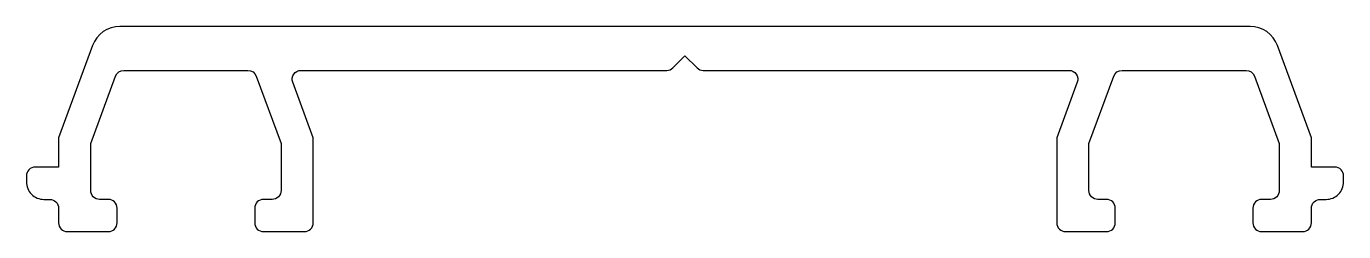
# Model space of a CAD drawing. Extents: x 132.1 to 177.1, y 219 to 226.
import ezdxf

# ---------------------------------------------------------------- set-up
doc = ezdxf.new("R2010")
doc.units = 0
doc.header["$LTSCALE"] = 15
doc.layers.get('0').update_dxf_attribs({"linetype": 'CONTINUOUS'})

msp = doc.modelspace()

# ---------------------------------------------------------------- linework, layer by layer
at = {"ltscale": 10}
msp.add_lwpolyline([(174.048, 224.314), (174.895, 222.014), (174.895, 220.411, -0.414214), (174.595, 220.111), (174.295, 220.111, 0.414214), (173.995, 219.811), (173.995, 219.311, 0.414214), (174.295, 219.011), (175.695, 219.011, 0.414214), (175.995, 219.311), (175.995, 219.811, -0.414214), (176.295, 220.111), (176.495, 220.111, 0.414214), (177.095, 220.711), (177.095, 220.911, 0.414214), (176.795, 221.211), (175.995, 221.211), (175.995, 222.211), (174.836, 225.356, 0.31422), (173.898, 226.011), (135.292, 226.011, 0.31422), (134.354, 225.356), (133.195, 222.211), (133.195, 221.211), (132.395, 221.211, 0.414214), (132.095, 220.911), (132.095, 220.711, 0.414214), (132.695, 220.111), (132.895, 220.111, -0.414214), (133.195, 219.811), (133.195, 219.311, 0.414214), (133.495, 219.011), (134.895, 219.011, 0.414214), (135.195, 219.311), (135.195, 219.811, 0.414214), (134.895, 220.111), (134.595, 220.111, -0.414214), (134.295, 220.411), (134.295, 222.014), (135.142, 224.314, -0.31422), (135.424, 224.511), (139.666, 224.511, -0.31422), (139.948, 224.314), (140.795, 222.014), (140.795, 220.411, -0.414214), (140.495, 220.111), (140.195, 220.111, 0.414214), (139.895, 219.811), (139.895, 219.311, 0.414214), (140.195, 219.011), (141.595, 219.011, 0.414214), (141.895, 219.311), (141.895, 222.211), (141.196, 224.107, -0.521815), (141.478, 224.511), (153.971, 224.511, 0.198912), (154.183, 224.599), (154.595, 225.011), (155.007, 224.599, 0.198912), (155.219, 224.511), (167.712, 224.511, -0.521815), (167.994, 224.107), (167.295, 222.211), (167.295, 219.311, 0.414214), (167.595, 219.011), (168.995, 219.011, 0.414214), (169.295, 219.311), (169.295, 219.811, 0.414214), (168.995, 220.111), (168.695, 220.111, -0.414214), (168.395, 220.411), (168.395, 222.014), (169.242, 224.314, -0.31422), (169.524, 224.511), (173.766, 224.511, -0.31422)], format="xyb", close=True, dxfattribs=at)

doc.saveas('drawing.dxf')
